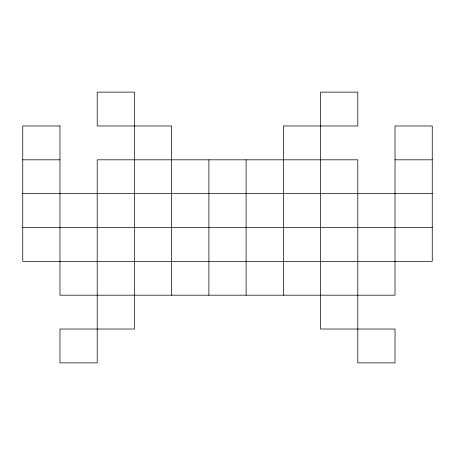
<?xml version="1.0" encoding="UTF-8"?>
<svg xmlns="http://www.w3.org/2000/svg" width="455" height="455" viewBox="0 0 455 455"><rect width="100%" height="100%" fill="white"/><g stroke="black" fill="none" stroke-linecap="round" stroke-linejoin="round"><path stroke-width="0.68" d="M22.75 159.813L59.975 159.813M395.025 159.813L432.25 159.813M22.75 193.659L432.25 193.659M22.75 227.5L432.25 227.5M283.34 295.187L283.34 125.972L357.795 125.972L357.795 92.126L320.57 92.126L320.57 329.028L395.025 329.028L395.025 362.874L357.795 362.874L357.795 159.813L97.205 159.813L97.205 362.874L59.975 362.874L59.975 329.028L134.43 329.028L134.43 92.126L97.205 92.126L97.205 125.972L171.66 125.972L171.66 295.187M246.115 159.813L246.115 295.187M208.885 159.813L208.885 295.187M59.975 125.972L22.75 125.972L22.75 261.341L432.25 261.341L432.25 125.972L395.025 125.972L395.025 295.187L59.975 295.187L59.975 125.972"/></g></svg>
